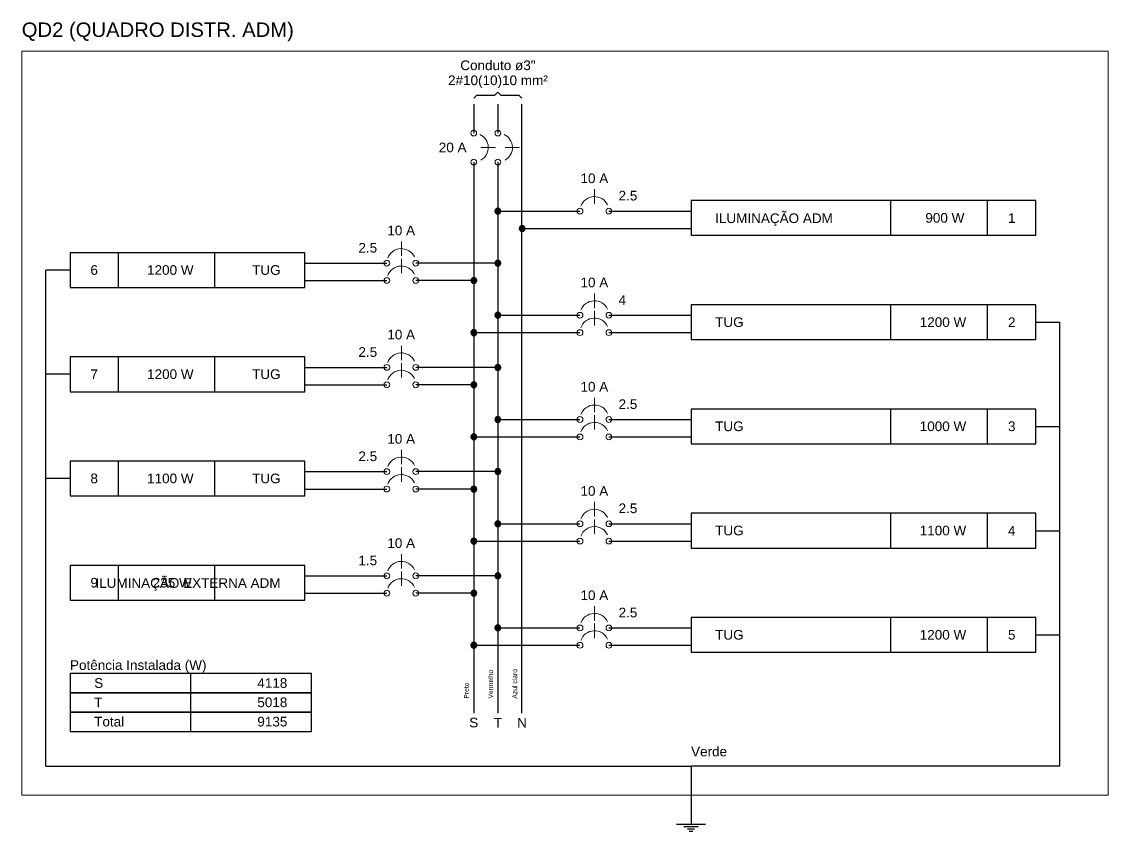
# Model space of a CAD drawing. Header units: millimetres. Extents: x -395 to 1008, y 9 to 692.
# Drawn here: x 102.01 to 113.92, y 28.44 to 37.33 of the extents above; entities that cross this region are included whole.
import ezdxf

# ---------------------------------------------------------------- set-up
doc = ezdxf.new("R2010")
doc.units = ezdxf.units.MM
doc.header["$LTSCALE"] = 0.1
doc.header["$MEASUREMENT"] = 0
for name, color, linetype, lineweight in [('.10', 200, 'Continuous', 5), ('.30', 50, 'Continuous', 5), ('.40 Interno parede', 27, 'Continuous', 5)]:
    doc.layers.add(name, color=color, linetype=linetype, lineweight=lineweight)
doc.layers.add('DI-Linhas_do_diagrama', color=9, linetype='Continuous')
doc.layers.add('DI-Textos_do_diagrama', color=7, linetype='Continuous')
doc.styles.add('Arial', font='arial.ttf')

msp = doc.modelspace()

# ---------------------------------------------------------------- hatches: boundary and pattern name
at = {"layer": 'DI-Linhas_do_diagrama', "linetype": 'Continuous'}
for points in [[(107.263, 35.25), (107.263, 35.253), (107.263, 35.256), (107.262, 35.259), (107.261, 35.261), (107.26, 35.264), (107.259, 35.266), (107.258, 35.269), (107.256, 35.271), (107.254, 35.273), (107.252, 35.275), (107.25, 35.276), (107.247, 35.278), (107.245, 35.279), (107.242, 35.28), (107.24, 35.281), (107.237, 35.282), (107.234, 35.282), (107.232, 35.282), (107.229, 35.282), (107.226, 35.282), (107.223, 35.281), (107.221, 35.28), (107.218, 35.279), (107.216, 35.278), (107.213, 35.276), (107.211, 35.275), (107.209, 35.273), (107.207, 35.271), (107.206, 35.269), (107.204, 35.266), (107.203, 35.264), (107.202, 35.261), (107.201, 35.259), (107.2, 35.256), (107.2, 35.253), (107.2, 35.25), (107.232, 35.25)], [(107.2, 35.25), (107.2, 35.248), (107.2, 35.245), (107.201, 35.242), (107.202, 35.24), (107.203, 35.237), (107.204, 35.235), (107.206, 35.232), (107.207, 35.23), (107.209, 35.228), (107.211, 35.226), (107.213, 35.224), (107.216, 35.223), (107.218, 35.222), (107.221, 35.221), (107.223, 35.22), (107.226, 35.219), (107.229, 35.219), (107.232, 35.219), (107.234, 35.219), (107.237, 35.219), (107.24, 35.22), (107.242, 35.221), (107.245, 35.222), (107.247, 35.223), (107.25, 35.224), (107.252, 35.226), (107.254, 35.228), (107.256, 35.23), (107.258, 35.232), (107.259, 35.235), (107.26, 35.237), (107.261, 35.24), (107.262, 35.242), (107.263, 35.245), (107.263, 35.248), (107.263, 35.25), (107.232, 35.25)], [(107.528, 35.06), (107.528, 35.063), (107.528, 35.065), (107.527, 35.068), (107.526, 35.071), (107.525, 35.073), (107.524, 35.076), (107.522, 35.078), (107.521, 35.08), (107.519, 35.082), (107.517, 35.084), (107.515, 35.086), (107.512, 35.087), (107.51, 35.089), (107.507, 35.09), (107.505, 35.09), (107.502, 35.091), (107.499, 35.091), (107.496, 35.092), (107.494, 35.091), (107.491, 35.091), (107.488, 35.09), (107.485, 35.09), (107.483, 35.089), (107.48, 35.087), (107.478, 35.086), (107.476, 35.084), (107.474, 35.082), (107.472, 35.08), (107.47, 35.078), (107.469, 35.076), (107.468, 35.073), (107.466, 35.071), (107.466, 35.068), (107.465, 35.065), (107.465, 35.063), (107.465, 35.06), (107.496, 35.06)], [(107.465, 35.06), (107.465, 35.057), (107.465, 35.054), (107.466, 35.052), (107.466, 35.049), (107.468, 35.046), (107.469, 35.044), (107.47, 35.042), (107.472, 35.039), (107.474, 35.037), (107.476, 35.035), (107.478, 35.034), (107.48, 35.032), (107.483, 35.031), (107.485, 35.03), (107.488, 35.029), (107.491, 35.029), (107.494, 35.028), (107.496, 35.028), (107.499, 35.028), (107.502, 35.029), (107.505, 35.029), (107.507, 35.03), (107.51, 35.031), (107.512, 35.032), (107.515, 35.034), (107.517, 35.035), (107.519, 35.037), (107.521, 35.039), (107.522, 35.042), (107.524, 35.044), (107.525, 35.046), (107.526, 35.049), (107.527, 35.052), (107.528, 35.054), (107.528, 35.057), (107.528, 35.06), (107.496, 35.06)], [(107.263, 34.679), (107.263, 34.681), (107.263, 34.684), (107.262, 34.687), (107.261, 34.689), (107.26, 34.692), (107.259, 34.694), (107.258, 34.697), (107.256, 34.699), (107.254, 34.701), (107.252, 34.703), (107.25, 34.705), (107.247, 34.706), (107.245, 34.707), (107.242, 34.708), (107.24, 34.709), (107.237, 34.71), (107.234, 34.71), (107.232, 34.71), (107.229, 34.71), (107.226, 34.71), (107.223, 34.709), (107.221, 34.708), (107.218, 34.707), (107.216, 34.706), (107.213, 34.705), (107.211, 34.703), (107.209, 34.701), (107.207, 34.699), (107.206, 34.697), (107.204, 34.694), (107.203, 34.692), (107.202, 34.689), (107.201, 34.687), (107.2, 34.684), (107.2, 34.681), (107.2, 34.679), (107.232, 34.679)], [(107.2, 34.679), (107.2, 34.676), (107.2, 34.673), (107.201, 34.67), (107.202, 34.668), (107.203, 34.665), (107.204, 34.663), (107.206, 34.66), (107.207, 34.658), (107.209, 34.656), (107.211, 34.654), (107.213, 34.653), (107.216, 34.651), (107.218, 34.65), (107.221, 34.649), (107.223, 34.648), (107.226, 34.647), (107.229, 34.647), (107.232, 34.647), (107.234, 34.647), (107.237, 34.647), (107.24, 34.648), (107.242, 34.649), (107.245, 34.65), (107.247, 34.651), (107.25, 34.653), (107.252, 34.654), (107.254, 34.656), (107.256, 34.658), (107.258, 34.66), (107.259, 34.663), (107.26, 34.665), (107.261, 34.668), (107.262, 34.67), (107.263, 34.673), (107.263, 34.676), (107.263, 34.679), (107.232, 34.679)], [(106.999, 34.488), (106.998, 34.491), (106.998, 34.493), (106.997, 34.496), (106.997, 34.499), (106.996, 34.501), (106.994, 34.504), (106.993, 34.506), (106.991, 34.508), (106.989, 34.51), (106.987, 34.512), (106.985, 34.514), (106.983, 34.515), (106.98, 34.517), (106.978, 34.518), (106.975, 34.519), (106.972, 34.519), (106.97, 34.52), (106.967, 34.52), (106.964, 34.52), (106.961, 34.519), (106.959, 34.519), (106.956, 34.518), (106.953, 34.517), (106.951, 34.515), (106.949, 34.514), (106.946, 34.512), (106.944, 34.51), (106.942, 34.508), (106.941, 34.506), (106.939, 34.504), (106.938, 34.501), (106.937, 34.499), (106.936, 34.496), (106.936, 34.493), (106.935, 34.491), (106.935, 34.488), (106.967, 34.488)], [(106.935, 34.488), (106.935, 34.485), (106.936, 34.482), (106.936, 34.48), (106.937, 34.477), (106.938, 34.475), (106.939, 34.472), (106.941, 34.47), (106.942, 34.468), (106.944, 34.465), (106.946, 34.464), (106.949, 34.462), (106.951, 34.46), (106.953, 34.459), (106.956, 34.458), (106.959, 34.457), (106.961, 34.457), (106.964, 34.456), (106.967, 34.456), (106.97, 34.456), (106.972, 34.457), (106.975, 34.457), (106.978, 34.458), (106.98, 34.459), (106.983, 34.46), (106.985, 34.462), (106.987, 34.464), (106.989, 34.465), (106.991, 34.468), (106.993, 34.47), (106.994, 34.472), (106.996, 34.475), (106.997, 34.477), (106.997, 34.48), (106.998, 34.482), (106.998, 34.485), (106.999, 34.488), (106.967, 34.488)], [(107.263, 34.107), (107.263, 34.109), (107.263, 34.112), (107.262, 34.115), (107.261, 34.118), (107.26, 34.12), (107.259, 34.123), (107.258, 34.125), (107.256, 34.127), (107.254, 34.129), (107.252, 34.131), (107.25, 34.133), (107.247, 34.134), (107.245, 34.135), (107.242, 34.137), (107.24, 34.137), (107.237, 34.138), (107.234, 34.138), (107.232, 34.138), (107.229, 34.138), (107.226, 34.138), (107.223, 34.137), (107.221, 34.137), (107.218, 34.135), (107.216, 34.134), (107.213, 34.133), (107.211, 34.131), (107.209, 34.129), (107.207, 34.127), (107.206, 34.125), (107.204, 34.123), (107.203, 34.12), (107.202, 34.118), (107.201, 34.115), (107.2, 34.112), (107.2, 34.109), (107.2, 34.107), (107.232, 34.107)], [(107.2, 34.107), (107.2, 34.104), (107.2, 34.101), (107.201, 34.098), (107.202, 34.096), (107.203, 34.093), (107.204, 34.091), (107.206, 34.088), (107.207, 34.086), (107.209, 34.084), (107.211, 34.082), (107.213, 34.081), (107.216, 34.079), (107.218, 34.078), (107.221, 34.077), (107.223, 34.076), (107.226, 34.075), (107.229, 34.075), (107.232, 34.075), (107.234, 34.075), (107.237, 34.075), (107.24, 34.076), (107.242, 34.077), (107.245, 34.078), (107.247, 34.079), (107.25, 34.081), (107.252, 34.082), (107.254, 34.084), (107.256, 34.086), (107.258, 34.088), (107.259, 34.091), (107.26, 34.093), (107.261, 34.096), (107.262, 34.098), (107.263, 34.101), (107.263, 34.104), (107.263, 34.107), (107.232, 34.107)], [(106.999, 33.916), (106.998, 33.919), (106.998, 33.922), (106.997, 33.924), (106.997, 33.927), (106.996, 33.93), (106.994, 33.932), (106.993, 33.934), (106.991, 33.936), (106.989, 33.939), (106.987, 33.94), (106.985, 33.942), (106.983, 33.944), (106.98, 33.945), (106.978, 33.946), (106.975, 33.947), (106.972, 33.947), (106.97, 33.948), (106.967, 33.948), (106.964, 33.948), (106.961, 33.947), (106.959, 33.947), (106.956, 33.946), (106.953, 33.945), (106.951, 33.944), (106.949, 33.942), (106.946, 33.94), (106.944, 33.939), (106.942, 33.936), (106.941, 33.934), (106.939, 33.932), (106.938, 33.93), (106.937, 33.927), (106.936, 33.924), (106.936, 33.922), (106.935, 33.919), (106.935, 33.916), (106.967, 33.916)], [(106.935, 33.916), (106.935, 33.913), (106.936, 33.911), (106.936, 33.908), (106.937, 33.905), (106.938, 33.903), (106.939, 33.9), (106.941, 33.898), (106.942, 33.896), (106.944, 33.894), (106.946, 33.892), (106.949, 33.89), (106.951, 33.889), (106.953, 33.887), (106.956, 33.886), (106.959, 33.885), (106.961, 33.885), (106.964, 33.884), (106.967, 33.884), (106.97, 33.884), (106.972, 33.885), (106.975, 33.885), (106.978, 33.886), (106.98, 33.887), (106.983, 33.889), (106.985, 33.89), (106.987, 33.892), (106.989, 33.894), (106.991, 33.896), (106.993, 33.898), (106.994, 33.9), (106.996, 33.903), (106.997, 33.905), (106.997, 33.908), (106.998, 33.911), (106.998, 33.913), (106.999, 33.916), (106.967, 33.916)], [(107.263, 33.535), (107.263, 33.538), (107.263, 33.54), (107.262, 33.543), (107.261, 33.546), (107.26, 33.548), (107.259, 33.551), (107.258, 33.553), (107.256, 33.555), (107.254, 33.557), (107.252, 33.559), (107.25, 33.561), (107.247, 33.562), (107.245, 33.564), (107.242, 33.565), (107.24, 33.566), (107.237, 33.566), (107.234, 33.566), (107.232, 33.567), (107.229, 33.566), (107.226, 33.566), (107.223, 33.566), (107.221, 33.565), (107.218, 33.564), (107.216, 33.562), (107.213, 33.561), (107.211, 33.559), (107.209, 33.557), (107.207, 33.555), (107.206, 33.553), (107.204, 33.551), (107.203, 33.548), (107.202, 33.546), (107.201, 33.543), (107.2, 33.54), (107.2, 33.538), (107.2, 33.535), (107.232, 33.535)], [(107.2, 33.535), (107.2, 33.532), (107.2, 33.529), (107.201, 33.527), (107.202, 33.524), (107.203, 33.521), (107.204, 33.519), (107.206, 33.517), (107.207, 33.514), (107.209, 33.512), (107.211, 33.511), (107.213, 33.509), (107.216, 33.507), (107.218, 33.506), (107.221, 33.505), (107.223, 33.504), (107.226, 33.504), (107.229, 33.503), (107.232, 33.503), (107.234, 33.503), (107.237, 33.504), (107.24, 33.504), (107.242, 33.505), (107.245, 33.506), (107.247, 33.507), (107.25, 33.509), (107.252, 33.511), (107.254, 33.512), (107.256, 33.514), (107.258, 33.517), (107.259, 33.519), (107.26, 33.521), (107.261, 33.524), (107.262, 33.527), (107.263, 33.529), (107.263, 33.532), (107.263, 33.535), (107.232, 33.535)], [(106.999, 33.344), (106.998, 33.347), (106.998, 33.35), (106.997, 33.352), (106.997, 33.355), (106.996, 33.358), (106.994, 33.36), (106.993, 33.362), (106.991, 33.365), (106.989, 33.367), (106.987, 33.369), (106.985, 33.37), (106.983, 33.372), (106.98, 33.373), (106.978, 33.374), (106.975, 33.375), (106.972, 33.376), (106.97, 33.376), (106.967, 33.376), (106.964, 33.376), (106.961, 33.376), (106.959, 33.375), (106.956, 33.374), (106.953, 33.373), (106.951, 33.372), (106.949, 33.37), (106.946, 33.369), (106.944, 33.367), (106.942, 33.365), (106.941, 33.362), (106.939, 33.36), (106.938, 33.358), (106.937, 33.355), (106.936, 33.352), (106.936, 33.35), (106.935, 33.347), (106.935, 33.344), (106.967, 33.344)], [(106.935, 33.344), (106.935, 33.341), (106.936, 33.339), (106.936, 33.336), (106.937, 33.333), (106.938, 33.331), (106.939, 33.328), (106.941, 33.326), (106.942, 33.324), (106.944, 33.322), (106.946, 33.32), (106.949, 33.318), (106.951, 33.317), (106.953, 33.315), (106.956, 33.314), (106.959, 33.314), (106.961, 33.313), (106.964, 33.313), (106.967, 33.312), (106.97, 33.313), (106.972, 33.313), (106.975, 33.314), (106.978, 33.314), (106.98, 33.315), (106.983, 33.317), (106.985, 33.318), (106.987, 33.32), (106.989, 33.322), (106.991, 33.324), (106.993, 33.326), (106.994, 33.328), (106.996, 33.331), (106.997, 33.333), (106.997, 33.336), (106.998, 33.339), (106.998, 33.341), (106.999, 33.344), (106.967, 33.344)], [(107.263, 32.963), (107.263, 32.966), (107.263, 32.968), (107.262, 32.971), (107.261, 32.974), (107.26, 32.976), (107.259, 32.979), (107.258, 32.981), (107.256, 32.983), (107.254, 32.985), (107.252, 32.987), (107.25, 32.989), (107.247, 32.99), (107.245, 32.992), (107.242, 32.993), (107.24, 32.994), (107.237, 32.994), (107.234, 32.995), (107.232, 32.995), (107.229, 32.995), (107.226, 32.994), (107.223, 32.994), (107.221, 32.993), (107.218, 32.992), (107.216, 32.99), (107.213, 32.989), (107.211, 32.987), (107.209, 32.985), (107.207, 32.983), (107.206, 32.981), (107.204, 32.979), (107.203, 32.976), (107.202, 32.974), (107.201, 32.971), (107.2, 32.968), (107.2, 32.966), (107.2, 32.963), (107.232, 32.963)], [(107.2, 32.963), (107.2, 32.96), (107.2, 32.957), (107.201, 32.955), (107.202, 32.952), (107.203, 32.95), (107.204, 32.947), (107.206, 32.945), (107.207, 32.943), (107.209, 32.941), (107.211, 32.939), (107.213, 32.937), (107.216, 32.935), (107.218, 32.934), (107.221, 32.933), (107.223, 32.932), (107.226, 32.932), (107.229, 32.931), (107.232, 32.931), (107.234, 32.931), (107.237, 32.932), (107.24, 32.932), (107.242, 32.933), (107.245, 32.934), (107.247, 32.935), (107.25, 32.937), (107.252, 32.939), (107.254, 32.941), (107.256, 32.943), (107.258, 32.945), (107.259, 32.947), (107.26, 32.95), (107.261, 32.952), (107.262, 32.955), (107.263, 32.957), (107.263, 32.96), (107.263, 32.963), (107.232, 32.963)], [(106.999, 32.772), (106.998, 32.775), (106.998, 32.778), (106.997, 32.781), (106.997, 32.783), (106.996, 32.786), (106.994, 32.788), (106.993, 32.791), (106.991, 32.793), (106.989, 32.795), (106.987, 32.797), (106.985, 32.798), (106.983, 32.8), (106.98, 32.801), (106.978, 32.802), (106.975, 32.803), (106.972, 32.804), (106.97, 32.804), (106.967, 32.804), (106.964, 32.804), (106.961, 32.804), (106.959, 32.803), (106.956, 32.802), (106.953, 32.801), (106.951, 32.8), (106.949, 32.798), (106.946, 32.797), (106.944, 32.795), (106.942, 32.793), (106.941, 32.791), (106.939, 32.788), (106.938, 32.786), (106.937, 32.783), (106.936, 32.781), (106.936, 32.778), (106.935, 32.775), (106.935, 32.772), (106.967, 32.772)], [(106.935, 32.772), (106.935, 32.77), (106.936, 32.767), (106.936, 32.764), (106.937, 32.761), (106.938, 32.759), (106.939, 32.756), (106.941, 32.754), (106.942, 32.752), (106.944, 32.75), (106.946, 32.748), (106.949, 32.746), (106.951, 32.745), (106.953, 32.744), (106.956, 32.743), (106.959, 32.742), (106.961, 32.741), (106.964, 32.741), (106.967, 32.741), (106.97, 32.741), (106.972, 32.741), (106.975, 32.742), (106.978, 32.743), (106.98, 32.744), (106.983, 32.745), (106.985, 32.746), (106.987, 32.748), (106.989, 32.75), (106.991, 32.752), (106.993, 32.754), (106.994, 32.756), (106.996, 32.759), (106.997, 32.761), (106.997, 32.764), (106.998, 32.767), (106.998, 32.77), (106.999, 32.772), (106.967, 32.772)], [(107.263, 32.391), (107.263, 32.394), (107.263, 32.397), (107.262, 32.399), (107.261, 32.402), (107.26, 32.405), (107.259, 32.407), (107.258, 32.409), (107.256, 32.412), (107.254, 32.414), (107.252, 32.415), (107.25, 32.417), (107.247, 32.419), (107.245, 32.42), (107.242, 32.421), (107.24, 32.422), (107.237, 32.422), (107.234, 32.423), (107.232, 32.423), (107.229, 32.423), (107.226, 32.422), (107.223, 32.422), (107.221, 32.421), (107.218, 32.42), (107.216, 32.419), (107.213, 32.417), (107.211, 32.415), (107.209, 32.414), (107.207, 32.412), (107.206, 32.409), (107.204, 32.407), (107.203, 32.405), (107.202, 32.402), (107.201, 32.399), (107.2, 32.397), (107.2, 32.394), (107.2, 32.391), (107.232, 32.391)], [(107.2, 32.391), (107.2, 32.388), (107.2, 32.386), (107.201, 32.383), (107.202, 32.38), (107.203, 32.378), (107.204, 32.375), (107.206, 32.373), (107.207, 32.371), (107.209, 32.369), (107.211, 32.367), (107.213, 32.365), (107.216, 32.364), (107.218, 32.362), (107.221, 32.361), (107.223, 32.36), (107.226, 32.36), (107.229, 32.359), (107.232, 32.359), (107.234, 32.359), (107.237, 32.36), (107.24, 32.36), (107.242, 32.361), (107.245, 32.362), (107.247, 32.364), (107.25, 32.365), (107.252, 32.367), (107.254, 32.369), (107.256, 32.371), (107.258, 32.373), (107.259, 32.375), (107.26, 32.378), (107.261, 32.38), (107.262, 32.383), (107.263, 32.386), (107.263, 32.388), (107.263, 32.391), (107.232, 32.391)], [(106.999, 32.2), (106.998, 32.203), (106.998, 32.206), (106.997, 32.209), (106.997, 32.211), (106.996, 32.214), (106.994, 32.216), (106.993, 32.219), (106.991, 32.221), (106.989, 32.223), (106.987, 32.225), (106.985, 32.227), (106.983, 32.228), (106.98, 32.229), (106.978, 32.23), (106.975, 32.231), (106.972, 32.232), (106.97, 32.232), (106.967, 32.232), (106.964, 32.232), (106.961, 32.232), (106.959, 32.231), (106.956, 32.23), (106.953, 32.229), (106.951, 32.228), (106.949, 32.227), (106.946, 32.225), (106.944, 32.223), (106.942, 32.221), (106.941, 32.219), (106.939, 32.216), (106.938, 32.214), (106.937, 32.211), (106.936, 32.209), (106.936, 32.206), (106.935, 32.203), (106.935, 32.2), (106.967, 32.2)], [(106.935, 32.2), (106.935, 32.198), (106.936, 32.195), (106.936, 32.192), (106.937, 32.19), (106.938, 32.187), (106.939, 32.185), (106.941, 32.182), (106.942, 32.18), (106.944, 32.178), (106.946, 32.176), (106.949, 32.174), (106.951, 32.173), (106.953, 32.172), (106.956, 32.171), (106.959, 32.17), (106.961, 32.169), (106.964, 32.169), (106.967, 32.169), (106.97, 32.169), (106.972, 32.169), (106.975, 32.17), (106.978, 32.171), (106.98, 32.172), (106.983, 32.173), (106.985, 32.174), (106.987, 32.176), (106.989, 32.178), (106.991, 32.18), (106.993, 32.182), (106.994, 32.185), (106.996, 32.187), (106.997, 32.19), (106.997, 32.192), (106.998, 32.195), (106.998, 32.198), (106.999, 32.2), (106.967, 32.2)], [(107.263, 31.819), (107.263, 31.822), (107.263, 31.825), (107.262, 31.827), (107.261, 31.83), (107.26, 31.833), (107.259, 31.835), (107.258, 31.837), (107.256, 31.84), (107.254, 31.842), (107.252, 31.844), (107.25, 31.845), (107.247, 31.847), (107.245, 31.848), (107.242, 31.849), (107.24, 31.85), (107.237, 31.851), (107.234, 31.851), (107.232, 31.851), (107.229, 31.851), (107.226, 31.851), (107.223, 31.85), (107.221, 31.849), (107.218, 31.848), (107.216, 31.847), (107.213, 31.845), (107.211, 31.844), (107.209, 31.842), (107.207, 31.84), (107.206, 31.837), (107.204, 31.835), (107.203, 31.833), (107.202, 31.83), (107.201, 31.827), (107.2, 31.825), (107.2, 31.822), (107.2, 31.819), (107.232, 31.819)], [(107.2, 31.819), (107.2, 31.816), (107.2, 31.814), (107.201, 31.811), (107.202, 31.808), (107.203, 31.806), (107.204, 31.803), (107.206, 31.801), (107.207, 31.799), (107.209, 31.797), (107.211, 31.795), (107.213, 31.793), (107.216, 31.792), (107.218, 31.79), (107.221, 31.789), (107.223, 31.789), (107.226, 31.788), (107.229, 31.788), (107.232, 31.787), (107.234, 31.788), (107.237, 31.788), (107.24, 31.789), (107.242, 31.789), (107.245, 31.79), (107.247, 31.792), (107.25, 31.793), (107.252, 31.795), (107.254, 31.797), (107.256, 31.799), (107.258, 31.801), (107.259, 31.803), (107.26, 31.806), (107.261, 31.808), (107.262, 31.811), (107.263, 31.814), (107.263, 31.816), (107.263, 31.819), (107.232, 31.819)], [(106.999, 31.629), (106.998, 31.631), (106.998, 31.634), (106.997, 31.637), (106.997, 31.639), (106.996, 31.642), (106.994, 31.645), (106.993, 31.647), (106.991, 31.649), (106.989, 31.651), (106.987, 31.653), (106.985, 31.655), (106.983, 31.656), (106.98, 31.657), (106.978, 31.658), (106.975, 31.659), (106.972, 31.66), (106.97, 31.66), (106.967, 31.66), (106.964, 31.66), (106.961, 31.66), (106.959, 31.659), (106.956, 31.658), (106.953, 31.657), (106.951, 31.656), (106.949, 31.655), (106.946, 31.653), (106.944, 31.651), (106.942, 31.649), (106.941, 31.647), (106.939, 31.645), (106.938, 31.642), (106.937, 31.639), (106.936, 31.637), (106.936, 31.634), (106.935, 31.631), (106.935, 31.629), (106.967, 31.629)], [(106.935, 31.629), (106.935, 31.626), (106.936, 31.623), (106.936, 31.62), (106.937, 31.618), (106.938, 31.615), (106.939, 31.613), (106.941, 31.61), (106.942, 31.608), (106.944, 31.606), (106.946, 31.604), (106.949, 31.603), (106.951, 31.601), (106.953, 31.6), (106.956, 31.599), (106.959, 31.598), (106.961, 31.597), (106.964, 31.597), (106.967, 31.597), (106.97, 31.597), (106.972, 31.597), (106.975, 31.598), (106.978, 31.599), (106.98, 31.6), (106.983, 31.601), (106.985, 31.603), (106.987, 31.604), (106.989, 31.606), (106.991, 31.608), (106.993, 31.61), (106.994, 31.613), (106.996, 31.615), (106.997, 31.618), (106.997, 31.62), (106.998, 31.623), (106.998, 31.626), (106.999, 31.629), (106.967, 31.629)], [(107.263, 31.247), (107.263, 31.25), (107.263, 31.253), (107.262, 31.256), (107.261, 31.258), (107.26, 31.261), (107.259, 31.263), (107.258, 31.266), (107.256, 31.268), (107.254, 31.27), (107.252, 31.272), (107.25, 31.273), (107.247, 31.275), (107.245, 31.276), (107.242, 31.277), (107.24, 31.278), (107.237, 31.279), (107.234, 31.279), (107.232, 31.279), (107.229, 31.279), (107.226, 31.279), (107.223, 31.278), (107.221, 31.277), (107.218, 31.276), (107.216, 31.275), (107.213, 31.273), (107.211, 31.272), (107.209, 31.27), (107.207, 31.268), (107.206, 31.266), (107.204, 31.263), (107.203, 31.261), (107.202, 31.258), (107.201, 31.256), (107.2, 31.253), (107.2, 31.25), (107.2, 31.247), (107.232, 31.247)], [(107.2, 31.247), (107.2, 31.245), (107.2, 31.242), (107.201, 31.239), (107.202, 31.237), (107.203, 31.234), (107.204, 31.232), (107.206, 31.229), (107.207, 31.227), (107.209, 31.225), (107.211, 31.223), (107.213, 31.221), (107.216, 31.22), (107.218, 31.219), (107.221, 31.218), (107.223, 31.217), (107.226, 31.216), (107.229, 31.216), (107.232, 31.216), (107.234, 31.216), (107.237, 31.216), (107.24, 31.217), (107.242, 31.218), (107.245, 31.219), (107.247, 31.22), (107.25, 31.221), (107.252, 31.223), (107.254, 31.225), (107.256, 31.227), (107.258, 31.229), (107.259, 31.232), (107.26, 31.234), (107.261, 31.237), (107.262, 31.239), (107.263, 31.242), (107.263, 31.245), (107.263, 31.247), (107.232, 31.247)], [(106.999, 31.057), (106.998, 31.06), (106.998, 31.062), (106.997, 31.065), (106.997, 31.068), (106.996, 31.07), (106.994, 31.073), (106.993, 31.075), (106.991, 31.077), (106.989, 31.079), (106.987, 31.081), (106.985, 31.083), (106.983, 31.084), (106.98, 31.086), (106.978, 31.087), (106.975, 31.087), (106.972, 31.088), (106.97, 31.088), (106.967, 31.089), (106.964, 31.088), (106.961, 31.088), (106.959, 31.087), (106.956, 31.087), (106.953, 31.086), (106.951, 31.084), (106.949, 31.083), (106.946, 31.081), (106.944, 31.079), (106.942, 31.077), (106.941, 31.075), (106.939, 31.073), (106.938, 31.07), (106.937, 31.068), (106.936, 31.065), (106.936, 31.062), (106.935, 31.06), (106.935, 31.057), (106.967, 31.057)], [(106.935, 31.057), (106.935, 31.054), (106.936, 31.051), (106.936, 31.049), (106.937, 31.046), (106.938, 31.043), (106.939, 31.041), (106.941, 31.039), (106.942, 31.036), (106.944, 31.034), (106.946, 31.032), (106.949, 31.031), (106.951, 31.029), (106.953, 31.028), (106.956, 31.027), (106.959, 31.026), (106.961, 31.025), (106.964, 31.025), (106.967, 31.025), (106.97, 31.025), (106.972, 31.025), (106.975, 31.026), (106.978, 31.027), (106.98, 31.028), (106.983, 31.029), (106.985, 31.031), (106.987, 31.032), (106.989, 31.034), (106.991, 31.036), (106.993, 31.039), (106.994, 31.041), (106.996, 31.043), (106.997, 31.046), (106.997, 31.049), (106.998, 31.051), (106.998, 31.054), (106.999, 31.057), (106.967, 31.057)], [(107.263, 30.676), (107.263, 30.678), (107.263, 30.681), (107.262, 30.684), (107.261, 30.686), (107.26, 30.689), (107.259, 30.691), (107.258, 30.694), (107.256, 30.696), (107.254, 30.698), (107.252, 30.7), (107.25, 30.702), (107.247, 30.703), (107.245, 30.704), (107.242, 30.705), (107.24, 30.706), (107.237, 30.707), (107.234, 30.707), (107.232, 30.707), (107.229, 30.707), (107.226, 30.707), (107.223, 30.706), (107.221, 30.705), (107.218, 30.704), (107.216, 30.703), (107.213, 30.702), (107.211, 30.7), (107.209, 30.698), (107.207, 30.696), (107.206, 30.694), (107.204, 30.691), (107.203, 30.689), (107.202, 30.686), (107.201, 30.684), (107.2, 30.681), (107.2, 30.678), (107.2, 30.676), (107.232, 30.676)], [(107.2, 30.676), (107.2, 30.673), (107.2, 30.67), (107.201, 30.667), (107.202, 30.665), (107.203, 30.662), (107.204, 30.66), (107.206, 30.657), (107.207, 30.655), (107.209, 30.653), (107.211, 30.651), (107.213, 30.65), (107.216, 30.648), (107.218, 30.647), (107.221, 30.646), (107.223, 30.645), (107.226, 30.644), (107.229, 30.644), (107.232, 30.644), (107.234, 30.644), (107.237, 30.644), (107.24, 30.645), (107.242, 30.646), (107.245, 30.647), (107.247, 30.648), (107.25, 30.65), (107.252, 30.651), (107.254, 30.653), (107.256, 30.655), (107.258, 30.657), (107.259, 30.66), (107.26, 30.662), (107.261, 30.665), (107.262, 30.667), (107.263, 30.67), (107.263, 30.673), (107.263, 30.676), (107.232, 30.676)], [(106.999, 30.485), (106.998, 30.488), (106.998, 30.49), (106.997, 30.493), (106.997, 30.496), (106.996, 30.498), (106.994, 30.501), (106.993, 30.503), (106.991, 30.505), (106.989, 30.507), (106.987, 30.509), (106.985, 30.511), (106.983, 30.512), (106.98, 30.514), (106.978, 30.515), (106.975, 30.516), (106.972, 30.516), (106.97, 30.517), (106.967, 30.517), (106.964, 30.517), (106.961, 30.516), (106.959, 30.516), (106.956, 30.515), (106.953, 30.514), (106.951, 30.512), (106.949, 30.511), (106.946, 30.509), (106.944, 30.507), (106.942, 30.505), (106.941, 30.503), (106.939, 30.501), (106.938, 30.498), (106.937, 30.496), (106.936, 30.493), (106.936, 30.49), (106.935, 30.488), (106.935, 30.485), (106.967, 30.485)], [(106.935, 30.485), (106.935, 30.482), (106.936, 30.479), (106.936, 30.477), (106.937, 30.474), (106.938, 30.471), (106.939, 30.469), (106.941, 30.467), (106.942, 30.464), (106.944, 30.462), (106.946, 30.461), (106.949, 30.459), (106.951, 30.457), (106.953, 30.456), (106.956, 30.455), (106.959, 30.454), (106.961, 30.454), (106.964, 30.453), (106.967, 30.453), (106.97, 30.453), (106.972, 30.454), (106.975, 30.454), (106.978, 30.455), (106.98, 30.456), (106.983, 30.457), (106.985, 30.459), (106.987, 30.461), (106.989, 30.462), (106.991, 30.464), (106.993, 30.467), (106.994, 30.469), (106.996, 30.471), (106.997, 30.474), (106.997, 30.477), (106.998, 30.479), (106.998, 30.482), (106.999, 30.485), (106.967, 30.485)]]:
    msp.add_hatch(color=256, dxfattribs=at).paths.add_polyline_path(points)

# ---------------------------------------------------------------- linework, layer by layer
at = {"layer": '.10', "color": 200, "lineweight": 9}
for p, q in [((113.924, 37.006), (102.011, 37.006)), ((102.011, 37.006), (102.011, 28.841)), ((113.924, 28.841), (113.924, 37.006)), ((107.046, 35.947), (107.205, 35.947)), ((107.311, 35.947), (107.47, 35.947)), ((108.291, 35.33), (108.291, 35.489)), ((106.173, 34.758), (106.173, 34.917)), ((106.173, 34.567), (106.173, 34.726)), ((108.291, 34.186), (108.291, 34.345)), ((108.291, 33.996), (108.291, 34.154)), ((106.173, 33.614), (106.173, 33.773)), ((106.173, 33.424), (106.173, 33.582)), ((108.291, 33.042), (108.291, 33.201)), ((108.291, 32.852), (108.291, 33.011)), ((106.173, 32.471), (106.173, 32.629)), ((106.173, 32.28), (106.173, 32.439)), ((108.291, 31.899), (108.291, 32.058)), ((108.291, 31.708), (108.291, 31.867)), ((106.173, 31.327), (106.173, 31.486)), ((106.173, 31.136), (106.173, 31.295)), ((108.291, 30.755), (108.291, 30.914)), ((108.291, 30.564), (108.291, 30.723)), ((102.011, 28.841), (113.924, 28.841))]:
    msp.add_line(p, q, dxfattribs=at)
for centre in [(106.967, 36.106), (107.232, 36.106), (106.967, 35.788), (107.232, 35.788), (108.132, 35.25), (108.449, 35.25), (106.014, 34.679), (106.331, 34.679), (106.014, 34.488), (106.331, 34.488), (108.132, 34.107), (108.449, 34.107), (108.132, 33.916), (108.449, 33.916), (106.014, 33.535), (106.331, 33.535), (106.014, 33.344), (106.331, 33.344), (108.132, 32.963), (108.449, 32.963), (108.132, 32.772), (108.449, 32.772), (106.014, 32.391), (106.331, 32.391), (106.014, 32.2), (106.331, 32.2), (108.132, 31.819), (108.449, 31.819), (108.132, 31.629), (108.449, 31.629), (106.014, 31.247), (106.331, 31.247), (106.014, 31.057), (106.331, 31.057), (108.132, 30.676), (108.449, 30.676), (108.132, 30.485), (108.449, 30.485)]:
    msp.add_circle(centre, 0.0318, dxfattribs=at)
for centre, start, end in [((106.967, 35.947), 300, 65), ((107.232, 35.947), 300, 65), ((108.291, 35.25), 25, 160), ((106.173, 34.679), 25, 160), ((106.173, 34.488), 25, 160), ((108.291, 34.107), 25, 160), ((108.291, 33.916), 25, 160), ((106.173, 33.535), 25, 160), ((106.173, 33.344), 25, 160), ((108.291, 32.963), 25, 160), ((108.291, 32.772), 25, 160), ((106.173, 32.391), 25, 160), ((106.173, 32.2), 25, 160), ((108.291, 31.819), 25, 160), ((108.291, 31.629), 25, 160), ((106.173, 31.247), 25, 160), ((106.173, 31.057), 25, 160), ((108.291, 30.676), 25, 160), ((108.291, 30.485), 25, 160)]:
    msp.add_arc(centre, 0.159, start, end, dxfattribs=at)
at = {"layer": '.30', "color": 18, "lineweight": 30, "true_color": 0x000000}
for p, q in [((106.967, 36.424), (106.967, 36.106)), ((106.967, 35.788), (106.967, 29.742))]:
    msp.add_line(p, q, dxfattribs=at)
at = {"layer": '.30', "color": 244, "lineweight": 30, "true_color": 0x991b1e}
for p, q in [((107.232, 36.424), (107.232, 36.106)), ((107.232, 35.788), (107.232, 29.742))]:
    msp.add_line(p, q, dxfattribs=at)
at = {"layer": '.30', "color": 159, "lineweight": 30, "true_color": 0x22346e}
msp.add_line((107.496, 29.742), (107.496, 36.424), dxfattribs=at)
at = {"layer": '.30', "color": 116, "lineweight": 30, "true_color": 0x136734}
for p, q in [((102.54, 34.602), (102.275, 34.602)), ((102.275, 29.159), (102.275, 34.602)), ((113.13, 34.03), (113.395, 34.03)), ((113.395, 29.159), (113.395, 34.03)), ((102.54, 33.459), (102.275, 33.459)), ((113.13, 32.887), (113.395, 32.887)), ((102.54, 32.315), (102.275, 32.315)), ((113.13, 31.743), (113.395, 31.743)), ((113.13, 30.599), (113.395, 30.599)), ((102.275, 29.159), (109.35, 29.159)), ((109.35, 29.159), (109.35, 28.524)), ((113.395, 29.159), (109.35, 29.159)), ((109.191, 28.524), (109.508, 28.524)), ((109.27, 28.497), (109.429, 28.497)), ((109.31, 28.471), (109.389, 28.471)), ((109.33, 28.444), (109.369, 28.444))]:
    msp.add_line(p, q, dxfattribs=at)
at = {"layer": 'DI-Linhas_do_diagrama', "linetype": 'Continuous'}
for p, q in [((113.13, 35.365), (109.35, 35.365)), ((109.35, 35.365), (109.35, 34.984)), ((111.542, 34.984), (111.542, 35.365)), ((112.601, 34.984), (112.601, 35.365)), ((113.13, 34.984), (113.13, 35.365)), ((107.232, 35.25), (108.132, 35.25)), ((108.449, 35.25), (109.35, 35.25)), ((107.496, 35.06), (109.35, 35.06)), ((109.35, 34.984), (113.13, 34.984)), ((105.114, 34.793), (102.54, 34.793)), ((102.54, 34.793), (102.54, 34.412)), ((103.07, 34.412), (103.07, 34.793)), ((104.129, 34.412), (104.129, 34.793)), ((105.114, 34.412), (105.114, 34.793)), ((105.114, 34.679), (106.014, 34.679)), ((107.232, 34.679), (106.331, 34.679)), ((105.114, 34.488), (106.014, 34.488)), ((106.967, 34.488), (106.331, 34.488)), ((102.54, 34.412), (105.114, 34.412)), ((113.13, 34.221), (109.35, 34.221)), ((109.35, 34.221), (109.35, 33.84)), ((111.542, 33.84), (111.542, 34.221)), ((112.601, 33.84), (112.601, 34.221)), ((113.13, 33.84), (113.13, 34.221)), ((107.232, 34.107), (108.132, 34.107)), ((108.449, 34.107), (109.35, 34.107)), ((106.967, 33.916), (108.132, 33.916)), ((108.449, 33.916), (109.35, 33.916)), ((109.35, 33.84), (113.13, 33.84)), ((105.114, 33.649), (102.54, 33.649)), ((102.54, 33.649), (102.54, 33.268)), ((103.07, 33.268), (103.07, 33.649)), ((104.129, 33.268), (104.129, 33.649)), ((105.114, 33.268), (105.114, 33.649)), ((105.114, 33.535), (106.014, 33.535)), ((107.232, 33.535), (106.331, 33.535)), ((102.54, 33.268), (105.114, 33.268)), ((105.114, 33.344), (106.014, 33.344)), ((106.967, 33.344), (106.331, 33.344)), ((113.13, 33.077), (109.35, 33.077)), ((109.35, 33.077), (109.35, 32.696)), ((111.542, 32.696), (111.542, 33.077)), ((112.601, 32.696), (112.601, 33.077)), ((113.13, 32.696), (113.13, 33.077)), ((107.232, 32.963), (108.132, 32.963)), ((108.449, 32.963), (109.35, 32.963)), ((106.967, 32.772), (108.132, 32.772)), ((108.449, 32.772), (109.35, 32.772)), ((109.35, 32.696), (113.13, 32.696)), ((105.114, 32.505), (102.54, 32.505)), ((102.54, 32.505), (102.54, 32.124)), ((103.07, 32.124), (103.07, 32.505)), ((104.129, 32.124), (104.129, 32.505)), ((105.114, 32.124), (105.114, 32.505)), ((105.114, 32.391), (106.014, 32.391)), ((107.232, 32.391), (106.331, 32.391)), ((105.114, 32.2), (106.014, 32.2)), ((106.967, 32.2), (106.331, 32.2)), ((102.54, 32.124), (105.114, 32.124)), ((113.13, 31.934), (109.35, 31.934)), ((109.35, 31.934), (109.35, 31.552)), ((111.542, 31.552), (111.542, 31.934)), ((112.601, 31.552), (112.601, 31.934)), ((113.13, 31.552), (113.13, 31.934)), ((107.232, 31.819), (108.132, 31.819)), ((108.449, 31.819), (109.35, 31.819)), ((106.967, 31.629), (108.132, 31.629)), ((108.449, 31.629), (109.35, 31.629)), ((109.35, 31.552), (113.13, 31.552)), ((105.114, 31.362), (102.54, 31.362)), ((102.54, 31.362), (102.54, 30.981)), ((103.07, 30.981), (103.07, 31.362)), ((104.129, 30.981), (104.129, 31.362)), ((105.114, 30.981), (105.114, 31.362)), ((105.114, 31.247), (106.014, 31.247)), ((107.232, 31.247), (106.331, 31.247)), ((102.54, 30.981), (105.114, 30.981)), ((105.114, 31.057), (106.014, 31.057)), ((106.967, 31.057), (106.331, 31.057)), ((113.13, 30.79), (109.35, 30.79)), ((109.35, 30.79), (109.35, 30.409)), ((111.542, 30.409), (111.542, 30.79)), ((112.601, 30.409), (112.601, 30.79)), ((113.13, 30.409), (113.13, 30.79)), ((107.232, 30.676), (108.132, 30.676)), ((108.449, 30.676), (109.35, 30.676)), ((106.967, 30.485), (108.132, 30.485)), ((108.449, 30.485), (109.35, 30.485)), ((109.35, 30.409), (113.13, 30.409)), ((105.188, 30.176), (102.54, 30.176)), ((102.54, 30.176), (102.54, 29.964)), ((103.864, 29.964), (103.864, 30.176)), ((105.188, 29.964), (105.188, 30.176)), ((102.54, 29.964), (105.188, 29.964)), ((105.188, 29.964), (102.54, 29.964)), ((102.54, 29.964), (102.54, 29.752)), ((103.864, 29.752), (103.864, 29.964)), ((105.188, 29.752), (105.188, 29.964)), ((102.54, 29.752), (105.188, 29.752)), ((105.188, 29.752), (102.54, 29.752)), ((102.54, 29.752), (102.54, 29.54)), ((103.864, 29.54), (103.864, 29.752)), ((105.188, 29.54), (105.188, 29.752)), ((102.54, 29.54), (105.188, 29.54))]:
    msp.add_line(p, q, dxfattribs=at)
at = {"layer": 'DI-Linhas_do_diagrama'}
for points in [[(107.2, 35.25, 1), (107.263, 35.25), (107.263, 35.25, 1), (107.2, 35.25)], [(107.465, 35.06, 1), (107.528, 35.06), (107.528, 35.06, 1), (107.465, 35.06)], [(107.2, 34.679, 1), (107.263, 34.679), (107.263, 34.679, 1), (107.2, 34.679)], [(106.935, 34.488, 1), (106.999, 34.488), (106.999, 34.488, 1), (106.935, 34.488)], [(107.2, 34.107, 1), (107.263, 34.107), (107.263, 34.107, 1), (107.2, 34.107)], [(106.935, 33.916, 1), (106.999, 33.916), (106.999, 33.916, 1), (106.935, 33.916)], [(107.2, 33.535, 1), (107.263, 33.535), (107.263, 33.535, 1), (107.2, 33.535)], [(106.935, 33.344, 1), (106.999, 33.344), (106.999, 33.344, 1), (106.935, 33.344)], [(107.2, 32.963, 1), (107.263, 32.963), (107.263, 32.963, 1), (107.2, 32.963)], [(106.935, 32.772, 1), (106.999, 32.772), (106.999, 32.772, 1), (106.935, 32.772)], [(107.2, 32.391, 1), (107.263, 32.391), (107.263, 32.391, 1), (107.2, 32.391)], [(106.935, 32.2, 1), (106.999, 32.2), (106.999, 32.2, 1), (106.935, 32.2)], [(107.2, 31.819, 1), (107.263, 31.819), (107.263, 31.819, 1), (107.2, 31.819)], [(106.935, 31.629, 1), (106.999, 31.629), (106.999, 31.629, 1), (106.935, 31.629)], [(107.2, 31.247, 1), (107.263, 31.247), (107.263, 31.247, 1), (107.2, 31.247)], [(106.935, 31.057, 1), (106.999, 31.057), (106.999, 31.057, 1), (106.935, 31.057)], [(107.2, 30.676, 1), (107.263, 30.676), (107.263, 30.676, 1), (107.2, 30.676)], [(106.935, 30.485, 1), (106.999, 30.485), (106.999, 30.485, 1), (106.935, 30.485)]]:
    msp.add_lwpolyline(points, format="xyb", dxfattribs=at)
at = {"layer": 'DI-Textos_do_diagrama', "linetype": 'Continuous'}
for p, q in [((106.967, 36.49), (107, 36.523)), ((107, 36.523), (107.198, 36.523)), ((107.198, 36.523), (107.232, 36.556)), ((107.232, 36.556), (107.265, 36.523)), ((107.265, 36.523), (107.463, 36.523)), ((107.463, 36.523), (107.496, 36.49))]:
    msp.add_line(p, q, dxfattribs=at)

# ---------------------------------------------------------------- texts
at = {"layer": '.30', "color": 244, "lineweight": 30, "true_color": 0x991b1e, "insert": (107.179, 29.9), "char_height": 0.0529, "width": 0.64197, "attachment_point": 7, "rotation": 90.0002, "line_spacing_factor": 0.9, "style": 'Arial'}
msp.add_mtext('Vermelho', dxfattribs=at)
at = {"layer": '.30', "color": 159, "lineweight": 30, "true_color": 0x22346e, "insert": (107.444, 29.9), "char_height": 0.0529, "width": 0.65859, "attachment_point": 7, "rotation": 90.0002, "line_spacing_factor": 0.9, "style": 'Arial'}
msp.add_mtext('Azul claro', dxfattribs=at)
at = {"layer": '.30', "color": 18, "lineweight": 30, "true_color": 0x000000, "insert": (106.914, 29.9), "char_height": 0.0529, "width": 0.35852, "attachment_point": 7, "rotation": 90.0002, "line_spacing_factor": 0.9, "style": 'Arial'}
msp.add_mtext('Preto', dxfattribs=at)
at = {"layer": '.30', "color": 18, "lineweight": 30, "true_color": 0x000000, "insert": (106.967, 29.583), "char_height": 0.106, "width": 0.19343, "attachment_point": 8, "line_spacing_factor": 0.9, "style": 'Arial'}
msp.add_mtext('S', dxfattribs=at)
at = {"layer": '.30', "color": 244, "lineweight": 30, "true_color": 0x991b1e, "insert": (107.232, 29.583), "char_height": 0.106, "width": 0.17714, "attachment_point": 8, "line_spacing_factor": 0.9, "style": 'Arial'}
msp.add_mtext('T', dxfattribs=at)
at = {"layer": '.30', "color": 159, "lineweight": 30, "true_color": 0x22346e, "insert": (107.496, 29.583), "char_height": 0.106, "width": 0.20943, "attachment_point": 8, "line_spacing_factor": 0.9, "style": 'Arial'}
msp.add_mtext('N', dxfattribs=at)
at = {"layer": '.30', "color": 116, "lineweight": 30, "true_color": 0x136734, "insert": (109.35, 29.265), "char_height": 0.1059, "width": 0.77385, "attachment_point": 7, "line_spacing_factor": 0.9, "style": 'Arial'}
msp.add_mtext('Verde', dxfattribs=at)
at = {"layer": '.40 Interno parede', "color": 27, "line_spacing_factor": 0.9, "style": 'Arial'}
for s, insert, char_height, width, attachment_point in [('QD2 (QUADRO DISTR. ADM)', (102.011, 37.113), 0.15885, 5.91572, 7), ('Conduto ø3"', (107.232, 36.794), 0.1059, 1.61836, 8), ('2#10(10)10 mm²', (107.232, 36.6), 0.1059, 2.14371, 8), (' 20 A', (106.888, 35.894), 0.1059, 0.67714, 9), ('    10 A', (107.973, 35.555), 0.1059, 0.91885, 7), ('2.5', (108.555, 35.365), 0.1059, 0.40314, 7), ('ILUMINAÇÃO ADM', (109.614, 35.086), 0.1059, 2.52971, 7), ('   900 W', (112.071, 35.121), 0.1059, 1.07985, 8), ('1', (112.866, 35.121), 0.106, 0.16128, 8), ('    10 A', (105.855, 34.983), 0.1059, 0.91885, 7), ('2.5', (105.908, 34.793), 0.1059, 0.40314, 9), ('6', (102.805, 34.549), 0.106, 0.16128, 8), ('  1200 W', (103.599, 34.549), 0.1059, 1.16057, 8), ('TUG', (104.849, 34.549), 0.1059, 0.61214, 9), ('    10 A', (107.973, 34.412), 0.1059, 0.91885, 7), ('4', (108.555, 34.221), 0.106, 0.16128, 7), ('TUG', (109.614, 33.977), 0.1059, 0.61214, 7), ('  1200 W', (112.071, 33.977), 0.1059, 1.16057, 8), ('2', (112.866, 33.977), 0.106, 0.16128, 8), ('    10 A', (105.855, 33.84), 0.1059, 0.91885, 7), ('2.5', (105.908, 33.649), 0.1059, 0.40314, 9), ('7', (102.805, 33.406), 0.106, 0.16128, 8), ('  1200 W', (103.599, 33.406), 0.1059, 1.16057, 8), ('TUG', (104.849, 33.406), 0.1059, 0.61214, 9), ('    10 A', (107.973, 33.268), 0.1059, 0.91885, 7), ('2.5', (108.555, 33.077), 0.1059, 0.40314, 7), ('TUG', (109.614, 32.834), 0.1059, 0.61214, 7), ('  1000 W', (112.071, 32.834), 0.1059, 1.16057, 8), ('3', (112.866, 32.834), 0.106, 0.16128, 8), ('    10 A', (105.855, 32.696), 0.1059, 0.91885, 7), ('2.5', (105.908, 32.505), 0.1059, 0.40314, 9), ('8', (102.805, 32.262), 0.106, 0.16128, 8), ('  1100 W', (103.599, 32.262), 0.1059, 1.16057, 8), ('TUG', (104.849, 32.262), 0.1059, 0.61214, 9), ('    10 A', (107.973, 32.124), 0.1059, 0.91885, 7), ('2.5', (108.555, 31.934), 0.1059, 0.40314, 7), ('TUG', (109.614, 31.69), 0.1059, 0.61214, 7), ('  1100 W', (112.071, 31.69), 0.1059, 1.16057, 8), ('4', (112.866, 31.69), 0.106, 0.16128, 8), ('    10 A', (105.855, 31.552), 0.1059, 0.91885, 7), ('1.5', (105.908, 31.362), 0.1059, 0.40314, 9), ('9', (102.805, 31.118), 0.106, 0.16128, 8), ('ILUMINAÇÃO EXTERNA ADM', (104.849, 31.083), 0.1059, 3.98, 9), ('   235 W', (103.599, 31.118), 0.1059, 1.07985, 8), ('    10 A', (107.973, 30.98), 0.1059, 0.91885, 7), ('2.5', (108.555, 30.79), 0.1059, 0.40314, 7), ('TUG', (109.614, 30.546), 0.1059, 0.61214, 7), ('  1200 W', (112.071, 30.546), 0.1059, 1.16057, 8), ('5', (112.866, 30.546), 0.106, 0.16128, 8), ('Potência Instalada (W)', (102.54, 30.183), 0.1059, 2.93356, 7), ('S', (102.805, 30.017), 0.106, 0.19343, 7), ('  4118', (104.923, 30.017), 0.1059, 0.80628, 9), ('T', (102.805, 29.805), 0.106, 0.17714, 7), ('  5018', (104.923, 29.805), 0.1059, 0.80628, 9), ('Total', (102.805, 29.593), 0.1059, 0.64471, 7), ('  9135', (104.923, 29.593), 0.1059, 0.80628, 9)]:
    msp.add_mtext(s, dxfattribs=dict(at, insert=insert, char_height=char_height, width=width, attachment_point=attachment_point))

doc.saveas('drawing.dxf')
